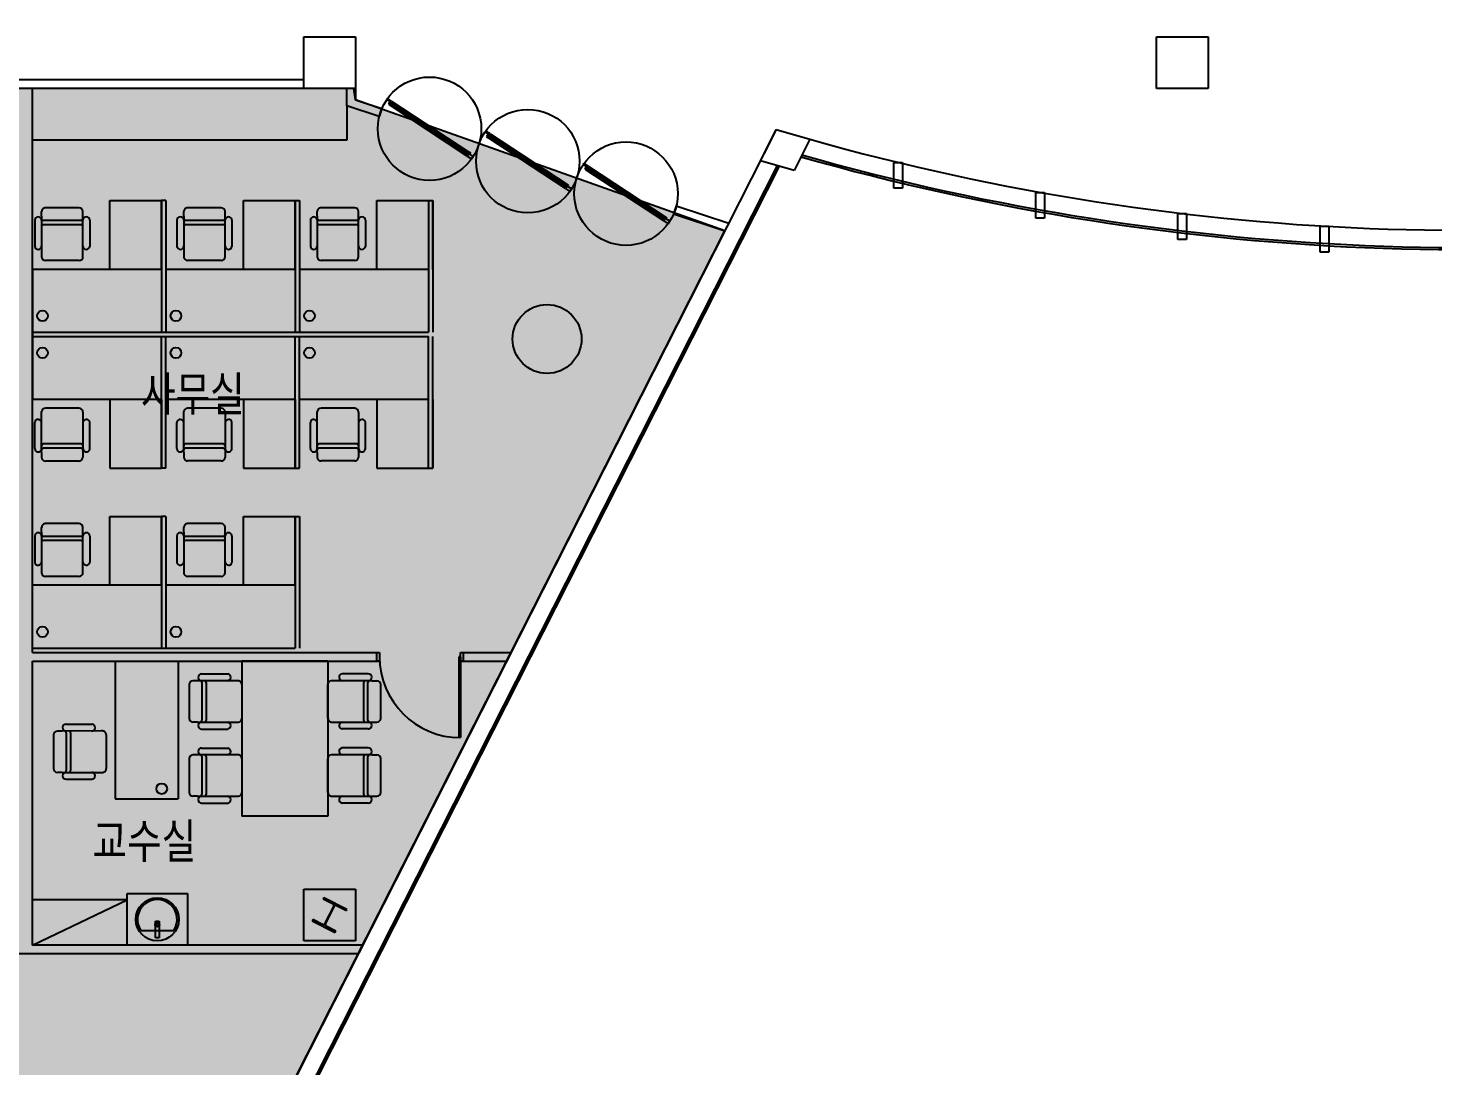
# Model space of a CAD drawing. Header units: millimetres. Extents: x 118559 to 211622, y 1329 to 63037.
# Drawn here: x 153530 to 169840, y 17342 to 29394 of the extents above; entities that cross this region are included whole.
import ezdxf

# ---------------------------------------------------------------- set-up
doc = ezdxf.new("R2010")
doc.units = ezdxf.units.MM
doc.header["$LTSCALE"] = 120
doc.layers.add('ARCH', color=9, linetype='Continuous')
doc.layers.add('공사제외', color=5, linetype='Continuous')
doc.styles.add('GHD', font='')
doc.styles.get('GHD').set_extended_font_data('Dotum')

msp = doc.modelspace()

# ---------------------------------------------------------------- hatches: boundary and pattern name
at = {"layer": '공사제외', "linetype": 'Continuous'}
msp.add_hatch(color=253, dxfattribs=at).paths.add_polyline_path([(161618.8, 27040), (157330.1, 28562.8), (157311.6, 28694.2), (149935.1, 28694.2), (149935.1, 29394.2), (146730.1, 29394.2), (146730.1, 15782.9), (154687.7, 13368.2)])

# ---------------------------------------------------------------- linework, layer by layer
at = {"layer": 'ARCH', "color": 9}
for p, q in [((156730.1, 29294.2, 0), (157330.1, 29294.2, 0)), ((156730.1, 28694.2, 0), (156730.1, 29294.2, 0)), ((157330.1, 29294.2, 0), (157330.1, 28694.2, 0)), ((166630.1, 29294.2, 0), (167230.1, 29294.2, 0)), ((166630.1, 28694.2, 0), (166630.1, 29294.2, 0)), ((167230.1, 29294.2, 0), (167230.1, 28694.2, 0)), ((156730.1, 28794.2, 0), (152730.1, 28794.2, 0)), ((156730.1, 28694.2, 0), (153580.1, 28694.2, 0)), ((153580.1, 22144.2, 0), (153580.1, 28694.2, 0)), ((157330.1, 28694.2, 0), (156730.1, 28694.2, 0)), ((157230.1, 28490.6, 0), (157230.1, 28694.2, 0)), ((157330.1, 28694.2, 0), (157330.1, 28562.8, 0)), ((157330.1, 28562.8, 0), (157636.7, 28461.5, 0)), ((157703.4, 28575.8, 0), (157695.2, 28563.2, 0)), ((157695.2, 28563.2, 0), (157732.8, 28538.5, 0)), ((157753.6, 28542.8, 0), (157703.4, 28575.8, 0)), ((157726.1, 28501.1, 0), (157753.6, 28542.8, 0)), ((157753.6, 28542.8, 0), (158656.3, 27950.1, 0)), ((167230.1, 28694.2, 0), (166630.1, 28694.2, 0)), ((157230.1, 28490.6, 0), (157230.1, 28094.2, 0)), ((157605.4, 28366.5, 0), (157230.1, 28490.6, 0)), ((157636.7, 28461.5, 0), (157605.4, 28366.5, 0)), ((157732.8, 28538.5, 0), (157713.6, 28509.3, 0)), ((157713.6, 28509.3, 0), (157726.1, 28501.1, 0)), ((158628.9, 27908.3, 0), (157726.1, 28501.1, 0)), ((158638.5, 27922.9, 0), (157735.7, 28515.7, 0)), ((158646.7, 27935.4, 0), (157744, 28528.2, 0)), ((162215.8, 28216.9, 0), (154687.7, 13368.2, 0)), ((162032.3, 27854.3, 0), (162215.8, 28216.9, 0)), ((162215.8, 28216.9, 0), (162606.6, 28103.2, 0)), ((157230.1, 28094.2, 0), (153580, 28094.2, 0)), ((158843.8, 28198.9, 0), (158835.5, 28186.3, 0)), ((158835.5, 28186.3, 0), (158873.2, 28161.6, 0)), ((158893.9, 28165.9, 0), (158843.8, 28198.9, 0)), ((158873.2, 28161.6, 0), (158853.9, 28132.4, 0)), ((158853.9, 28132.4, 0), (158866.5, 28124.1, 0)), ((158866.5, 28124.1, 0), (158893.9, 28165.9, 0)), ((159769.3, 27531.4, 0), (158866.5, 28124.1, 0)), ((159778.9, 27546, 0), (158876.1, 28138.8, 0)), ((159787.1, 27558.5, 0), (158884.3, 28151.3, 0)), ((158893.9, 28165.9, 0), (159796.7, 27573.2, 0)), ((162606.6, 28103.2, 0), (162422.7, 27740.5, 0)), ((158656.3, 27950.1, 0), (158628.9, 27908.3, 0)), ((158628.9, 27908.3, 0), (158679.1, 27875.3, 0)), ((158668.9, 27941.8, 0), (158656.3, 27950.1, 0)), ((158660.6, 27929.3, 0), (158668.9, 27941.8, 0)), ((158698.3, 27904.6, 0), (158660.6, 27929.3, 0)), ((158679.1, 27875.3, 0), (158698.3, 27904.6, 0)), ((158679.1, 27875.3, 0), (158698.3, 27904.6, 0)), ((162227.4, 27797.4, 0), (154790.2, 13128.1, 0)), ((162250.8, 27790.6, 0), (154802.5, 13099.3, 0)), ((159984.1, 27822, 0), (159975.9, 27809.4, 0)), ((159975.9, 27809.4, 0), (160013.5, 27784.7, 0)), ((160034.3, 27789, 0), (159984.1, 27822, 0)), ((160013.5, 27784.7, 0), (159994.3, 27755.5, 0)), ((159994.3, 27755.5, 0), (160006.9, 27747.2, 0)), ((160006.9, 27747.2, 0), (160034.3, 27789, 0)), ((160909.6, 27154.5, 0), (160006.9, 27747.2, 0)), ((160919.2, 27169.1, 0), (160016.5, 27761.9, 0)), ((160927.5, 27181.6, 0), (160024.7, 27774.4, 0)), ((160034.3, 27789, 0), (160937.1, 27196.3, 0)), ((162422.7, 27740.5, 0), (162032.3, 27854.3, 0)), ((163580.1, 27534.4, 0), (163580.1, 27834.4, 0)), ((163580.1, 27834.4, 0), (163680.1, 27834.4, 0)), ((163680.1, 27834.4, 0), (163680.1, 27534.4, 0)), ((159796.7, 27573.2, 0), (159769.3, 27531.4, 0)), ((159809.3, 27564.9, 0), (159796.7, 27573.2, 0)), ((159801, 27552.4, 0), (159809.3, 27564.9, 0)), ((159769.3, 27531.4, 0), (159819.4, 27498.4, 0)), ((159838.6, 27527.7, 0), (159801, 27552.4, 0)), ((159819.4, 27498.4, 0), (159838.6, 27527.7, 0)), ((159819.4, 27498.4, 0), (159838.6, 27527.7, 0)), ((163680.1, 27534.4, 0), (163580.1, 27534.4, 0)), ((165230.1, 27186.4, 0), (165230.1, 27486.4, 0)), ((165230.1, 27486.4, 0), (165330.1, 27486.4, 0)), ((165330.1, 27486.4, 0), (165330.1, 27186.4, 0)), ((153687.1, 27209.6, 0), (153687.2, 27263.1, 0)), ((154122, 27307.8, 0), (153732, 27307.8, 0)), ((154166.9, 27209.6, 0), (154166.9, 27263.1, 0)), ((154480, 26592.4, 0), (154480.1, 27392.4, 0)), ((154480.1, 27392.4, 0), (155080.1, 27392.4, 0)), ((155080, 26592.4, 0), (155080.1, 27392.4, 0)), ((155080.1, 27392.4, 0), (155080, 25862.4, 0)), ((155080, 27392.4, 0), (155080.1, 25862.4, 0)), ((155130, 27392.4, 0), (155080, 27392.4, 0)), ((155130, 27392.4, 0), (155130.1, 25862.4, 0)), ((155337.1, 27209.6, 0), (155337.2, 27263.1, 0)), ((155772.1, 27307.9, 0), (155382, 27307.9, 0)), ((155817, 27209.6, 0), (155816.9, 27263.1, 0)), ((156030.1, 26592.4, 0), (156030.1, 27392.5, 0)), ((156030.1, 27392.5, 0), (156630.1, 27392.4, 0)), ((156630.1, 26592.4, 0), (156630.1, 27392.4, 0)), ((156630.1, 27392.4, 0), (156630.1, 25862.4, 0)), ((156630.1, 27392.4, 0), (156680.1, 27392.4, 0)), ((156680.1, 27392.4, 0), (156680.1, 25862.4, 0)), ((156887.1, 27209.6, 0), (156887.2, 27263.1, 0)), ((157322.1, 27307.9, 0), (156932, 27307.9, 0)), ((157367, 27209.6, 0), (157366.9, 27263.1, 0)), ((157580.1, 26592.4, 0), (157580.1, 27392.4, 0)), ((157580.1, 27392.4, 0), (158180.1, 27392.4, 0)), ((158180.1, 27392.5, 0), (158180.1, 25862.5, 0)), ((158180.1, 27392.5, 0), (158230.1, 27392.5, 0)), ((158230.1, 27392.5, 0), (158230.1, 25862.5, 0)), ((158230.1, 26592.4, 0), (158230.1, 27392.4, 0)), ((161055.9, 27331.4, 0), (161024.5, 27236.5, 0)), ((161055.9, 27331.4, 0), (161664.5, 27130.2, 0)), ((166879.8, 26940.6, 0), (166879.8, 27240.6, 0)), ((166879.8, 27240.6, 0), (166979.8, 27240.6, 0)), ((166979.8, 27240.6, 0), (166979.8, 26940.6, 0)), ((153607.3, 27162.9, 0), (153607.3, 26859.7, 0)), ((153687.1, 27209.6, 0), (153687.1, 26733.9, 0)), ((154147.1, 27159.8, 0), (153707, 27159.8, 0)), ((154147.1, 27110, 0), (153707, 27110, 0)), ((154167.4, 26752.9, 0), (154166.9, 27223.2, 0)), ((154246.8, 27162.9, 0), (154246.8, 26859.7, 0)), ((155257.3, 27163, 0), (155257.3, 26859.7, 0)), ((155337.1, 27209.6, 0), (155337.1, 26733.9, 0)), ((155797.1, 27159.9, 0), (155357, 27159.9, 0)), ((155797.1, 27110.1, 0), (155357, 27110.1, 0)), ((155817.4, 26752.9, 0), (155817, 27223.3, 0)), ((155896.8, 27163, 0), (155896.8, 26859.7, 0)), ((156807.3, 27163, 0), (156807.3, 26859.7, 0)), ((156887.1, 27209.6, 0), (156887.1, 26733.9, 0)), ((157347.1, 27159.9, 0), (156907, 27159.9, 0)), ((157347.1, 27110.1, 0), (156907, 27110.1, 0)), ((157367.4, 26752.9, 0), (157366.9, 27223.3, 0)), ((157446.8, 27163, 0), (157446.8, 26859.7, 0)), ((160937.1, 27196.3, 0), (160909.6, 27154.5, 0)), ((160909.6, 27154.5, 0), (160959.8, 27121.5, 0)), ((160949.6, 27188, 0), (160937.1, 27196.3, 0)), ((160941.4, 27175.5, 0), (160949.6, 27188, 0)), ((160979, 27150.8, 0), (160941.4, 27175.5, 0)), ((160959.8, 27121.5, 0), (160979, 27150.8, 0)), ((160959.8, 27121.5, 0), (160979, 27150.8, 0)), ((161024.5, 27236.5, 0), (161618.8, 27040, 0)), ((165330.1, 27186.4, 0), (165230.1, 27186.4, 0)), ((168530, 26794, 0), (168530, 27094, 0)), ((168530, 27094, 0), (168630, 27094, 0)), ((168630, 27094, 0), (168630, 26794, 0)), ((166979.8, 26940.6, 0), (166879.8, 26940.6, 0)), ((154167.4, 26740.1, 0), (154167.4, 26752.9, 0)), ((155817.4, 26740.2, 0), (155817.4, 26752.9, 0)), ((157367.4, 26740.2, 0), (157367.4, 26752.9, 0)), ((168630, 26794, 0), (168530, 26794, 0)), ((155080, 26592.4, 0), (153580, 26592.4, 0)), ((153580, 26592.4, 0), (153580.1, 25082.4, 0)), ((154122.6, 26695.3, 0), (153732, 26695.3, 0)), ((156630.1, 26592.4, 0), (155130.1, 26592.4, 0)), ((155130.1, 26592.4, 0), (155130.1, 25862.4, 0)), ((155130.1, 26592.4, 0), (155130.1, 25862.4, 0)), ((155772.6, 26695.3, 0), (155382, 26695.3, 0)), ((158180.1, 26592.4, 0), (156680.1, 26592.4, 0)), ((156680.1, 26592.4, 0), (156680.1, 25862.4, 0)), ((157322.6, 26695.3, 0), (156932, 26695.3, 0)), ((158230.1, 26592.4, 0), (158230.1, 25862.4, 0)), ((153580, 25862.4, 0), (158180.1, 25862.4, 0)), ((153580, 25812.4, 0), (158180.1, 25812.4, 0)), ((155080.1, 24282.4, 0), (155080, 25812.4, 0)), ((155080, 24282.4, 0), (155080.1, 25812.4, 0)), ((155130, 24282.4, 0), (155130.1, 25812.4, 0)), ((155130.1, 25082.4, 0), (155130.1, 25812.4, 0)), ((155130.1, 25082.4, 0), (155130.1, 25812.4, 0)), ((156630.1, 24282.4, 0), (156630.1, 25812.4, 0)), ((156680.1, 25082.4, 0), (156680.1, 25812.4, 0)), ((156680.1, 24282.4, 0), (156680.1, 25812.4, 0)), ((158180.1, 24282.4, 0), (158180.1, 25812.4, 0)), ((158230.1, 25082.4, 0), (158230.1, 25812.4, 0)), ((158230.1, 24282.4, 0), (158230.1, 25812.4, 0)), ((155080.1, 25082.4, 0), (153580.1, 25082.4, 0)), ((154122.6, 24979.5, 0), (153732, 24979.5, 0)), ((154480.1, 25082.4, 0), (154480.1, 24282.4, 0)), ((155080.1, 25082.4, 0), (155080.1, 24282.4, 0)), ((156630.1, 25082.4, 0), (155130.1, 25082.4, 0)), ((155772.6, 24979.5, 0), (155382, 24979.5, 0)), ((156030.1, 25082.4, 0), (156030.1, 24282.4, 0)), ((156630.1, 25082.4, 0), (156630.1, 24282.4, 0)), ((158180.1, 25082.4, 0), (156680.1, 25082.4, 0)), ((157322.6, 24979.5, 0), (156932, 24979.5, 0)), ((157580.1, 25082.4, 0), (157580.1, 24282.4, 0)), ((158230.1, 25082.4, 0), (158230.1, 24282.4, 0)), ((153607.3, 24511.8, 0), (153607.3, 24815.1, 0)), ((153687.1, 24465.2, 0), (153687.1, 24940.9, 0)), ((154167.4, 24921.9, 0), (154166.9, 24451.6, 0)), ((154167.4, 24934.7, 0), (154167.4, 24921.9, 0)), ((154246.8, 24511.8, 0), (154246.8, 24815.1, 0)), ((155257.3, 24511.9, 0), (155257.3, 24815.2, 0)), ((155337.2, 24465.2, 0), (155337.1, 24940.9, 0)), ((155817.4, 24921.9, 0), (155817, 24451.6, 0)), ((155817.4, 24934.7, 0), (155817.4, 24921.9, 0)), ((155896.8, 24511.9, 0), (155896.8, 24815.2, 0)), ((156807.3, 24511.9, 0), (156807.3, 24815.2, 0)), ((156887.1, 24465.2, 0), (156887.1, 24940.9, 0)), ((157367.4, 24921.9, 0), (157367, 24451.6, 0)), ((157367.4, 24934.7, 0), (157367.4, 24921.9, 0)), ((157446.8, 24511.9, 0), (157446.8, 24815.2, 0)), ((153687.1, 24465.2, 0), (153687.2, 24411.7, 0)), ((154147.1, 24564.7, 0), (153707, 24564.7, 0)), ((154147.1, 24515, 0), (153707, 24515, 0)), ((154166.9, 24465.2, 0), (154166.9, 24411.7, 0)), ((155337.2, 24465.2, 0), (155337.2, 24411.7, 0)), ((155797.2, 24564.8, 0), (155357, 24564.8, 0)), ((155797.1, 24515, 0), (155357, 24515, 0)), ((155817, 24465.2, 0), (155816.9, 24411.7, 0)), ((156887.1, 24465.2, 0), (156887.2, 24411.7, 0)), ((157347.1, 24564.8, 0), (156907, 24564.8, 0)), ((157347.1, 24515, 0), (156907, 24515, 0)), ((157367, 24465.2, 0), (157366.9, 24411.8, 0)), ((154122, 24366.9, 0), (153732, 24366.9, 0)), ((155772.1, 24367, 0), (155382.1, 24367, 0)), ((157322.1, 24367, 0), (156932, 24367, 0)), ((154480.1, 24282.4, 0), (155080.1, 24282.4, 0)), ((155130, 24282.4, 0), (155080, 24282.4, 0)), ((156030.1, 24282.4, 0), (156630.1, 24282.4, 0)), ((156630.1, 24282.4, 0), (156680.1, 24282.4, 0)), ((157580.1, 24282.4, 0), (158180.1, 24282.4, 0)), ((158180.1, 24282.4, 0), (158230.1, 24282.4, 0)), ((154480, 22924.2, 0), (154480.1, 23724.2, 0)), ((154480.1, 23724.2, 0), (155080.1, 23724.2, 0)), ((155080, 22924.2, 0), (155080.1, 23724.2, 0)), ((155080.1, 23724.2, 0), (155080, 22194.2, 0)), ((155080, 23724.2, 0), (155080.1, 22194.2, 0)), ((155130, 23724.2, 0), (155080, 23724.2, 0)), ((155130, 23724.2, 0), (155130.1, 22194.2, 0)), ((156030.1, 22924.2, 0), (156030.1, 23724.2, 0)), ((156030.1, 23724.2, 0), (156630.1, 23724.2, 0)), ((156630.1, 22924.2, 0), (156630.1, 23724.2, 0)), ((156630.1, 23724.2, 0), (156630.1, 22194.2, 0)), ((156630.1, 23724.2, 0), (156680.1, 23724.2, 0)), ((156680.1, 23724.2, 0), (156680.1, 22194.2, 0)), ((153607.3, 23494.7, 0), (153607.3, 23191.4, 0)), ((153687.1, 23541.4, 0), (153687.2, 23594.9, 0)), ((153687.1, 23541.4, 0), (153687.1, 23065.7, 0)), ((154147.1, 23491.6, 0), (153707, 23491.6, 0)), ((154122, 23639.6, 0), (153732, 23639.6, 0)), ((154166.9, 23541.4, 0), (154166.9, 23594.9, 0)), ((154167.4, 23084.7, 0), (154166.9, 23555, 0)), ((154246.8, 23494.7, 0), (154246.8, 23191.4, 0)), ((155257.3, 23494.8, 0), (155257.3, 23191.5, 0)), ((155337.1, 23541.4, 0), (155337.2, 23594.9, 0)), ((155337.1, 23541.4, 0), (155337.1, 23065.7, 0)), ((155797.1, 23491.6, 0), (155357, 23491.6, 0)), ((155772.1, 23639.7, 0), (155382, 23639.7, 0)), ((155817, 23541.4, 0), (155816.9, 23594.9, 0)), ((155817.4, 23084.7, 0), (155817, 23555.1, 0)), ((155896.8, 23494.8, 0), (155896.8, 23191.5, 0)), ((154147.1, 23441.8, 0), (153707, 23441.8, 0)), ((155797.1, 23441.9, 0), (155357, 23441.9, 0)), ((154122.6, 23027.1, 0), (153732, 23027.1, 0)), ((154167.4, 23071.9, 0), (154167.4, 23084.7, 0)), ((155772.6, 23027.1, 0), (155382, 23027.1, 0)), ((155817.4, 23072, 0), (155817.4, 23084.7, 0)), ((155080.1, 22924.2, 0), (153580.1, 22924.2, 0)), ((156630.1, 22924.2, 0), (155130.1, 22924.2, 0)), ((153580, 22194.2, 0), (156630.1, 22194.2, 0)), ((153580.1, 22144.2, 0), (157610.1, 22144.2, 0)), ((153580.1, 22144.2, 0), (156630.1, 22144.2, 0)), ((153580.1, 22044.2, 0), (157610.1, 22044.2, 0)), ((153580.1, 18744.2, 0), (153580.1, 22044.2, 0)), ((154540.9, 22044.2, 0), (155270.9, 22044.2, 0)), ((154540.9, 22044.2, 0), (154540.9, 20444.2, 0)), ((155270.9, 22044.2, 0), (155270.9, 20444.2, 0)), ((157011.5, 22044.2, 0), (156011.5, 22044.2, 0)), ((156011.5, 22044.2, 0), (156011.5, 20244.2, 0)), ((157011.5, 22044.2, 0), (157011.5, 20244.2, 0)), ((157580.1, 22044.2, 0), (157580.1, 22144.2, 0)), ((157580.1, 22144.2, 0), (157610.1, 22144.2, 0)), ((157610.1, 22044.2, 0), (157580.1, 22044.2, 0)), ((157610.1, 22144.2, 0), (157610.1, 22044.2, 0)), ((158530.1, 22094.2, 0), (158530.1, 21154.4, 0)), ((158550.1, 22094.2, 0), (158530.1, 22094.2, 0)), ((158550.1, 22144.2, 0), (159136.9, 22144.2, 0)), ((158550.1, 22044.2, 0), (158550.1, 22144.2, 0)), ((158550.1, 22144.2, 0), (158580.1, 22144.2, 0)), ((158550.1, 22094.2, 0), (158550.1, 21154.2, 0)), ((158550.1, 22044.2, 0), (159086.2, 22044.2, 0)), ((158580.1, 22044.2, 0), (158550.1, 22044.2, 0)), ((158580.1, 22144.2, 0), (158580.1, 22044.2, 0)), ((155543.9, 21894.2, 0), (155847.2, 21894.2, 0)), ((157479.2, 21894.8, 0), (157175.9, 21894.8, 0)), ((155399, 21769.5, 0), (155399, 21379.4, 0)), ((155497.2, 21814.4, 0), (155443.7, 21814.3, 0)), ((155953.9, 21814.8, 0), (155483.6, 21814.4, 0)), ((155547, 21794.5, 0), (155547, 21354.4, 0)), ((155596.8, 21794.5, 0), (155596.8, 21354.4, 0)), ((155966.7, 21814.8, 0), (155953.9, 21814.8, 0)), ((156011.5, 21770, 0), (156011.5, 21379.4, 0)), ((157011.5, 21379.4, 0), (157011.5, 21770, 0)), ((157525.9, 21814.9, 0), (157050.1, 21814.9, 0)), ((157426.3, 21354.9, 0), (157426.3, 21795.1, 0)), ((157476.1, 21355, 0), (157476.1, 21795.1, 0)), ((157525.9, 21814.9, 0), (157579.3, 21814.9, 0)), ((157624.1, 21380, 0), (157624.1, 21770, 0)), ((153923.7, 21231.1, 0), (153870.2, 21231, 0)), ((154380.4, 21231.5, 0), (153910.1, 21231.1, 0)), ((153970.4, 21310.9, 0), (154273.7, 21310.9, 0)), ((153973.5, 21211.2, 0), (153973.5, 20771.1, 0)), ((154023.3, 21211.3, 0), (154023.3, 20771.1, 0)), ((154393.2, 21231.5, 0), (154380.4, 21231.5, 0)), ((155497.2, 21334.5, 0), (155443.7, 21334.6, 0)), ((155497.2, 21334.5, 0), (155972.9, 21334.5, 0)), ((155543.9, 21254.7, 0), (155847.2, 21254.7, 0)), ((157056.4, 21334.7, 0), (157069.1, 21334.7, 0)), ((157069.1, 21334.7, 0), (157539.5, 21335.1, 0)), ((157479.2, 21255.3, 0), (157175.9, 21255.3, 0)), ((157525.9, 21335.1, 0), (157579.3, 21335.2, 0)), ((153825.5, 21186.2, 0), (153825.5, 20796.2, 0)), ((154438, 21186.8, 0), (154438, 20796.2, 0)), ((158550.1, 21154.2, 0), (158530.1, 21154.2, 0)), ((155399, 20909, 0), (155399, 20519, 0)), ((155497.2, 20953.9, 0), (155443.7, 20953.8, 0)), ((155953.9, 20954.3, 0), (155483.6, 20953.9, 0)), ((155543.9, 21033.7, 0), (155847.2, 21033.7, 0)), ((155547, 20934, 0), (155547, 20493.9, 0)), ((155596.8, 20934.1, 0), (155596.8, 20493.9, 0)), ((155966.7, 20954.3, 0), (155953.9, 20954.3, 0)), ((156011.5, 20909.5, 0), (156011.5, 20519, 0)), ((157011.5, 20519, 0), (157011.5, 20909.5, 0)), ((157525.9, 20954.4, 0), (157050.1, 20954.4, 0)), ((157479.2, 21034.3, 0), (157175.9, 21034.3, 0)), ((157426.3, 20494.4, 0), (157426.3, 20934.6, 0)), ((157476.1, 20494.5, 0), (157476.1, 20934.6, 0)), ((157525.9, 20954.4, 0), (157579.3, 20954.4, 0)), ((157624.1, 20519.5, 0), (157624.1, 20909.5, 0)), ((153923.7, 20751.3, 0), (153870.2, 20751.4, 0)), ((153923.7, 20751.3, 0), (154399.4, 20751.3, 0)), ((153970.4, 20671.4, 0), (154273.7, 20671.4, 0)), ((154540.9, 20444.2, 0), (155270.9, 20444.2, 0)), ((155497.2, 20474.1, 0), (155443.7, 20474.1, 0)), ((155497.2, 20474.1, 0), (155972.9, 20474.1, 0)), ((155543.9, 20394.2, 0), (155847.2, 20394.2, 0)), ((157056.4, 20474.2, 0), (157069.1, 20474.2, 0)), ((157069.1, 20474.2, 0), (157539.5, 20474.6, 0)), ((157479.2, 20394.8, 0), (157175.9, 20394.8, 0)), ((157525.9, 20474.6, 0), (157579.3, 20474.7, 0)), ((157011.5, 20244.2, 0), (156011.5, 20244.2, 0)), ((153580, 18744.2, 0), (153580, 19269.2, 0)), ((154680, 19269.2, 0), (153580, 19269.2, 0)), ((153580, 18744.2, 0), (154680, 19269.2, 0)), ((154680, 18744.2, 0), (154680, 19344.2, 0)), ((154680, 19344.2, 0), (155380, 19344.1, 0)), ((154680, 18744.3, 0), (154680, 19269.3, 0)), ((155380, 19344.1, 0), (155380, 18744.1, 0)), ((156730.1, 19394.2, 0), (157330.1, 19394.2, 0)), ((156730.1, 18794.2, 0), (156730.1, 19394.2, 0)), ((156964.1, 19295.8, 0), (156957.3, 19282.5, 0)), ((156964.1, 19295.8, 0), (156957.3, 19282.5, 0)), ((156964.1, 19295.8, 0), (156957.3, 19282.5, 0)), ((156964.1, 19295.8, 0), (156957.3, 19282.5, 0)), ((156964.1, 19295.8, 0), (156957.3, 19282.5, 0)), ((156964.1, 19295.8, 0), (156957.3, 19282.5, 0)), ((156957.3, 19282.5, 0), (157070.6, 19225, 0)), ((156957.3, 19282.5, 0), (157070.6, 19225, 0)), ((156957.3, 19282.5, 0), (157070.6, 19225, 0)), ((156957.3, 19282.5, 0), (157070.6, 19225, 0)), ((156957.3, 19282.5, 0), (157070.6, 19225, 0)), ((156957.3, 19282.5, 0), (157070.6, 19225, 0)), ((157231.7, 19160.2, 0), (156964.1, 19295.8, 0)), ((157231.7, 19160.2, 0), (156964.1, 19295.8, 0)), ((157231.7, 19160.2, 0), (156964.1, 19295.8, 0)), ((157231.7, 19160.2, 0), (156964.1, 19295.8, 0)), ((157231.7, 19160.2, 0), (156964.1, 19295.8, 0)), ((157231.7, 19160.2, 0), (156964.1, 19295.8, 0)), ((157330.1, 19394.2, 0), (157330.1, 18794.2, 0)), ((157078.5, 19200.8, 0), (156972.7, 18992.1, 0)), ((157078.5, 19200.8, 0), (156972.7, 18992.1, 0)), ((157078.5, 19200.8, 0), (156972.7, 18992.1, 0)), ((157078.5, 19200.8, 0), (156972.7, 18992.1, 0)), ((157078.5, 19200.8, 0), (156972.7, 18992.1, 0)), ((157078.5, 19200.8, 0), (156972.7, 18992.1, 0)), ((156981.6, 18987.6, 0), (157087.4, 19196.3, 0)), ((156981.6, 18987.6, 0), (157087.4, 19196.3, 0)), ((156981.6, 18987.6, 0), (157087.4, 19196.3, 0)), ((156981.6, 18987.6, 0), (157087.4, 19196.3, 0)), ((156981.6, 18987.6, 0), (157087.4, 19196.3, 0)), ((156981.6, 18987.6, 0), (157087.4, 19196.3, 0)), ((157111.6, 19204.2, 0), (157224.9, 19146.8, 0)), ((157111.6, 19204.2, 0), (157224.9, 19146.8, 0)), ((157111.6, 19204.2, 0), (157224.9, 19146.8, 0)), ((157111.6, 19204.2, 0), (157224.9, 19146.8, 0)), ((157111.6, 19204.2, 0), (157224.9, 19146.8, 0)), ((157111.6, 19204.2, 0), (157224.9, 19146.8, 0)), ((157224.9, 19146.8, 0), (157231.7, 19160.2, 0)), ((157224.9, 19146.8, 0), (157231.7, 19160.2, 0)), ((157224.9, 19146.8, 0), (157231.7, 19160.2, 0)), ((157224.9, 19146.8, 0), (157231.7, 19160.2, 0)), ((157224.9, 19146.8, 0), (157231.7, 19160.2, 0)), ((157224.9, 19146.8, 0), (157231.7, 19160.2, 0)), ((155007.5, 19023.1, 0), (155052.5, 19023.1, 0)), ((155007.5, 18829.1, 0), (155007.5, 19023.1, 0)), ((155052.5, 19023.1, 0), (155052.5, 18829.1, 0)), ((156835.2, 19041.6, 0), (156828.4, 19028.3, 0)), ((156835.2, 19041.6, 0), (156828.4, 19028.3, 0)), ((156835.2, 19041.6, 0), (156828.4, 19028.3, 0)), ((156835.2, 19041.6, 0), (156828.4, 19028.3, 0)), ((156835.2, 19041.6, 0), (156828.4, 19028.3, 0)), ((156835.2, 19041.6, 0), (156828.4, 19028.3, 0)), ((156828.4, 19028.3, 0), (157096, 18892.6, 0)), ((156828.4, 19028.3, 0), (157096, 18892.6, 0)), ((156828.4, 19028.3, 0), (157096, 18892.6, 0)), ((156828.4, 19028.3, 0), (157096, 18892.6, 0)), ((156828.4, 19028.3, 0), (157096, 18892.6, 0)), ((156828.4, 19028.3, 0), (157096, 18892.6, 0)), ((156948.5, 18984.2, 0), (156835.2, 19041.6, 0)), ((156948.5, 18984.2, 0), (156835.2, 19041.6, 0)), ((156948.5, 18984.2, 0), (156835.2, 19041.6, 0)), ((156948.5, 18984.2, 0), (156835.2, 19041.6, 0)), ((156948.5, 18984.2, 0), (156835.2, 19041.6, 0)), ((156948.5, 18984.2, 0), (156835.2, 19041.6, 0)), ((157102.8, 18906, 0), (156989.5, 18963.4, 0)), ((157102.8, 18906, 0), (156989.5, 18963.4, 0)), ((157102.8, 18906, 0), (156989.5, 18963.4, 0)), ((157102.8, 18906, 0), (156989.5, 18963.4, 0)), ((157102.8, 18906, 0), (156989.5, 18963.4, 0)), ((157102.8, 18906, 0), (156989.5, 18963.4, 0)), ((154839.6, 18915.2, 0), (155220.5, 18915.2, 0)), ((155052.5, 18829.1, 0), (155007.5, 18829.1, 0)), ((157330.1, 18794.2, 0), (156730.1, 18794.2, 0)), ((157096, 18892.6, 0), (157102.8, 18906, 0)), ((157096, 18892.6, 0), (157102.8, 18906, 0)), ((157096, 18892.6, 0), (157102.8, 18906, 0)), ((157096, 18892.6, 0), (157102.8, 18906, 0)), ((157096, 18892.6, 0), (157102.8, 18906, 0)), ((157096, 18892.6, 0), (157102.8, 18906, 0)), ((157362.5, 18644.2, 0), (152931.1, 18644.2, 0)), ((157362.5, 18644.2, 0), (152931.1, 18644.2, 0)), ((154680, 18744.3, 0), (153580, 18744.2, 0)), ((157413.2, 18744.2, 0), (153580.1, 18744.2, 0)), ((157413.2, 18744.2, 0), (153580.1, 18744.2, 0)), ((155380, 18744.1, 0), (154680, 18744.2, 0))]:
    msp.add_line(p, q, dxfattribs=at)
for centre, radius in [((158191.2, 28225.6, 0), 600.5), ((159331.6, 27848.7, 0), 600.5), ((160472, 27471.7, 0), 600.5), ((153696.8, 26051.9, 0), 61.9), ((155246.9, 26052, 0), 61.9), ((156796.9, 26052, 0), 61.9), ((159555.4, 25783.2, 0), 400), ((153696.8, 25622.8, 0), 61.9), ((155246.9, 25622.9, 0), 61.9), ((156796.9, 25622.9, 0), 61.9), ((153696.8, 22383.7, 0), 61.9), ((155246.9, 22383.8, 0), 61.9), ((155081.4, 20561, 0), 61.9), ((155030, 19044.1, 0), 250), ((155030, 18984.1, 0), 25), ((155030, 18984.1, 0), 15)]:
    msp.add_circle(centre, radius, dxfattribs=at)
for centre, radius, start, end in [((170230.2, 55044.1, 0), 27998.7, 254.19973, 282.05973), ((170230.2, 55044.1, 0), 28222.7, 254.11066, 281.9626), ((170230.2, 55044.1, 0), 28198.7, 254.12013, 281.97293), ((153732, 27263, 0), 44.8, 89.9486, 179.9486), ((154122.1, 27263, 0), 44.8, 0.05127, 90.05127), ((155382, 27263.1, 0), 44.8, 89.9486, 179.9486), ((155772.1, 27263.1, 0), 44.8, 0.05127, 90.05127), ((156932, 27263.1, 0), 44.8, 89.9486, 179.9486), ((157322.1, 27263.1, 0), 44.8, 0.05127, 90.05127), ((153647.2, 27162.9, 0), 39.9, 359.9486, 179.9486), ((153707, 27129.9, 0), 19.9, 179.9486, 269.9486), ((153707, 27179.7, 0), 19.9, 179.9486, 269.9486), ((154147.1, 27179.7, 0), 19.9, 270.05127, 0.05127), ((154147.1, 27129.9, 0), 19.9, 270.05127, 0.05127), ((154206.9, 27162.9, 0), 39.9, 0.05127, 180.05127), ((155297.2, 27162.9, 0), 39.9, 359.9486, 179.9486), ((155357, 27179.8, 0), 19.9, 179.9486, 269.9486), ((155357, 27130, 0), 19.9, 179.9486, 269.9486), ((155797.1, 27179.8, 0), 19.9, 270.05127, 0.05127), ((155797.1, 27130, 0), 19.9, 270.05127, 0.05127), ((155856.9, 27162.9, 0), 39.9, 0.05127, 180.05127), ((156847.2, 27162.9, 0), 39.9, 359.9486, 179.9486), ((156907, 27179.8, 0), 19.9, 179.9486, 269.9486), ((156907, 27130, 0), 19.9, 179.9486, 269.9486), ((157347.1, 27179.8, 0), 19.9, 270.05127, 0.05127), ((157347.1, 27130, 0), 19.9, 270.05127, 0.05127), ((157406.9, 27162.9, 0), 39.9, 0.05127, 180.05127), ((153646.9, 26864.3, 0), 39.9, 186.6393, 359.9486), ((154207.1, 26864.3, 0), 39.9, 180.05127, 353.36057), ((155296.9, 26864.3, 0), 39.9, 186.6393, 359.9486), ((155857.2, 26864.3, 0), 39.9, 180.05127, 353.36057), ((156846.9, 26864.3, 0), 39.9, 186.6393, 359.9486), ((157407.2, 26864.3, 0), 39.9, 180.05127, 353.36057), ((153731.5, 26740.1, 0), 44.8, 187.94088, 269.9486), ((154122.6, 26740.1, 0), 44.8, 270.05127, 0.05127), ((155381.5, 26740.1, 0), 44.8, 187.94088, 269.9486), ((155772.6, 26740.1, 0), 44.8, 270.05127, 0.05127), ((156931.5, 26740.1, 0), 44.8, 187.94088, 269.9486), ((157322.6, 26740.1, 0), 44.8, 270.05127, 0.05127), ((153731.5, 24934.7, 0), 44.8, 90.05179, 172.0595), ((154122.6, 24934.7, 0), 44.8, 359.94911, 89.94911), ((155381.5, 24934.7, 0), 44.8, 90.05179, 172.0595), ((155772.6, 24934.7, 0), 44.8, 359.94911, 89.94911), ((156931.5, 24934.8, 0), 44.8, 90.05179, 172.0595), ((157322.6, 24934.8, 0), 44.8, 359.94911, 89.94911), ((153646.9, 24810.5, 0), 39.9, 0.05179, 173.36109), ((154207.2, 24810.5, 0), 39.9, 6.63981, 179.94911), ((155296.9, 24810.5, 0), 39.9, 0.05179, 173.36109), ((155857.2, 24810.5, 0), 39.9, 6.63981, 179.94911), ((156846.9, 24810.6, 0), 39.9, 0.05179, 173.36109), ((157407.2, 24810.6, 0), 39.9, 6.63981, 179.94911), ((153647.2, 24511.9, 0), 39.9, 180.05179, 0.05179), ((153707, 24544.8, 0), 19.9, 90.05179, 180.05179), ((153707, 24495.1, 0), 19.9, 90.05179, 180.05179), ((154147.1, 24544.8, 0), 19.9, 359.94911, 89.94911), ((154147.1, 24495.1, 0), 19.9, 359.94911, 89.94911), ((154206.9, 24511.9, 0), 39.9, 179.94911, 359.94911), ((155297.2, 24511.9, 0), 39.9, 180.05179, 0.05179), ((155357, 24544.9, 0), 19.9, 90.05179, 180.05179), ((155357, 24495.1, 0), 19.9, 90.05179, 180.05179), ((155797.1, 24495.1, 0), 19.9, 359.94911, 89.94911), ((155797.1, 24544.9, 0), 19.9, 359.94911, 89.94911), ((155856.9, 24511.9, 0), 39.9, 179.94911, 359.94911), ((156847.2, 24511.9, 0), 39.9, 180.05179, 0.05179), ((156907, 24544.9, 0), 19.9, 90.05179, 180.05179), ((156907, 24495.1, 0), 19.9, 90.05179, 180.05179), ((157347.1, 24544.9, 0), 19.9, 359.94911, 89.94911), ((157347.1, 24495.1, 0), 19.9, 359.94911, 89.94911), ((157406.9, 24511.9, 0), 39.9, 179.94911, 359.94911), ((153732, 24411.7, 0), 44.8, 180.05179, 270.05179), ((154122.1, 24411.7, 0), 44.8, 269.94911, 359.94911), ((155382, 24411.8, 0), 44.8, 180.05179, 270.05179), ((155772.1, 24411.8, 0), 44.8, 269.94911, 359.94911), ((156932, 24411.8, 0), 44.8, 180.05179, 270.05179), ((157322.1, 24411.8, 0), 44.8, 269.94911, 359.94911), ((153647.2, 23494.7, 0), 39.9, 359.9486, 179.9486), ((153707, 23511.5, 0), 19.9, 179.9486, 269.9486), ((153732, 23594.8, 0), 44.8, 89.9486, 179.9486), ((154122.1, 23594.8, 0), 44.8, 0.05127, 90.05127), ((154147.1, 23511.5, 0), 19.9, 270.05127, 0.05127), ((154206.9, 23494.7, 0), 39.9, 0.05127, 180.05127), ((155297.2, 23494.7, 0), 39.9, 359.9486, 179.9486), ((155357, 23511.6, 0), 19.9, 179.9486, 269.9486), ((155382, 23594.9, 0), 44.8, 89.9486, 179.9486), ((155772.1, 23594.9, 0), 44.8, 0.05127, 90.05127), ((155797.1, 23511.6, 0), 19.9, 270.05127, 0.05127), ((155856.9, 23494.7, 0), 39.9, 0.05127, 180.05127), ((153707, 23461.7, 0), 19.9, 179.9486, 269.9486), ((154147.1, 23461.7, 0), 19.9, 270.05127, 0.05127), ((155357, 23461.8, 0), 19.9, 179.9486, 269.9486), ((155797.1, 23461.8, 0), 19.9, 270.05127, 0.05127), ((153646.9, 23196.1, 0), 39.9, 186.6393, 359.9486), ((154207.1, 23196.1, 0), 39.9, 180.05127, 353.36057), ((155296.9, 23196.1, 0), 39.9, 186.6393, 359.9486), ((155857.2, 23196.1, 0), 39.9, 180.05127, 353.36057), ((153731.5, 23071.9, 0), 44.8, 187.94088, 269.9486), ((154122.6, 23071.9, 0), 44.8, 270.05127, 0.05127), ((155381.5, 23071.9, 0), 44.8, 187.94088, 269.9486), ((155772.6, 23071.9, 0), 44.8, 270.05127, 0.05127), ((158550.1, 22094.2, 0), 940, 180, 270), ((155543.9, 21854.3, 0), 39.9, 90.05146, 270.05146), ((155842.5, 21854.6, 0), 39.9, 270.05146, 83.36076), ((157180.5, 21855.2, 0), 39.9, 96.63948, 269.94878), ((157479.2, 21854.9, 0), 39.9, 269.94878, 89.94878), ((155443.8, 21769.5, 0), 44.8, 90.05146, 180.05146), ((155527.1, 21794.5, 0), 19.9, 0.05146, 90.05146), ((155576.9, 21794.5, 0), 19.9, 0.05146, 90.05146), ((155966.7, 21770, 0), 44.8, 0.05146, 90.05146), ((157056.3, 21770.6, 0), 44.8, 97.94107, 179.94878), ((157446.2, 21795.1, 0), 19.9, 89.94878, 179.94878), ((157496, 21795.1, 0), 19.9, 89.94878, 179.94878), ((157579.3, 21770.1, 0), 44.8, 359.94878, 89.94878), ((155443.8, 21379.4, 0), 44.8, 179.94878, 269.94878), ((155966.7, 21378.9, 0), 44.8, 277.94107, 359.94878), ((157056.3, 21379.5, 0), 44.8, 180.05146, 270.05146), ((157579.3, 21380, 0), 44.8, 270.05146, 0.05146), ((153870.3, 21186.2, 0), 44.8, 90.05146, 180.05146), ((153970.4, 21271, 0), 39.9, 90.05146, 270.05146), ((153953.6, 21211.2, 0), 19.9, 0.05146, 90.05146), ((154003.4, 21211.3, 0), 19.9, 0.05146, 90.05146), ((154269, 21271.3, 0), 39.9, 270.05146, 83.36076), ((154393.2, 21186.7, 0), 44.8, 0.05146, 90.05146), ((155543.9, 21294.6, 0), 39.9, 89.94878, 269.94878), ((155527.1, 21354.4, 0), 19.9, 269.94878, 359.94878), ((155576.9, 21354.4, 0), 19.9, 269.94878, 359.94878), ((155842.5, 21294.3, 0), 39.9, 276.63948, 89.94878), ((157180.5, 21294.9, 0), 39.9, 90.05146, 263.36076), ((157446.2, 21355, 0), 19.9, 180.05146, 270.05146), ((157496, 21355, 0), 19.9, 180.05146, 270.05146), ((157479.2, 21295.2, 0), 39.9, 270.05146, 90.05146), ((155443.8, 20909, 0), 44.8, 90.05146, 180.05146), ((155543.9, 20993.8, 0), 39.9, 90.05146, 270.05146), ((155527.1, 20934, 0), 19.9, 0.05146, 90.05146), ((155576.9, 20934, 0), 19.9, 0.05146, 90.05146), ((155842.5, 20994.1, 0), 39.9, 270.05146, 83.36076), ((155966.7, 20909.5, 0), 44.8, 0.05146, 90.05146), ((157056.3, 20910.1, 0), 44.8, 97.94107, 179.94878), ((157180.5, 20994.7, 0), 39.9, 96.63948, 269.94878), ((157446.2, 20934.6, 0), 19.9, 89.94878, 179.94878), ((157496, 20934.6, 0), 19.9, 89.94878, 179.94878), ((157479.2, 20994.4, 0), 39.9, 269.94878, 89.94878), ((157579.3, 20909.6, 0), 44.8, 359.94878, 89.94878), ((153870.3, 20796.1, 0), 44.8, 179.94878, 269.94878), ((153970.4, 20711.3, 0), 39.9, 89.94878, 269.94878), ((153953.6, 20771.2, 0), 19.9, 269.94878, 359.94878), ((154003.4, 20771.1, 0), 19.9, 269.94878, 359.94878), ((154269, 20711.1, 0), 39.9, 276.63948, 89.94878), ((154393.2, 20795.7, 0), 44.8, 277.94107, 359.94878), ((155443.8, 20518.9, 0), 44.8, 179.94878, 269.94878), ((155543.9, 20434.1, 0), 39.9, 89.94878, 269.94878), ((155527.1, 20493.9, 0), 19.9, 269.94878, 359.94878), ((155576.9, 20493.9, 0), 19.9, 269.94878, 359.94878), ((155842.5, 20433.8, 0), 39.9, 276.63948, 89.94878), ((155966.7, 20518.4, 0), 44.8, 277.94107, 359.94878), ((157056.3, 20519, 0), 44.8, 180.05146, 270.05146), ((157180.5, 20434.4, 0), 39.9, 90.05146, 263.36076), ((157446.2, 20494.5, 0), 19.9, 180.05146, 270.05146), ((157496, 20494.5, 0), 19.9, 180.05146, 270.05146), ((157479.2, 20434.7, 0), 39.9, 270.05146, 90.05146), ((157579.3, 20519.5, 0), 44.8, 270.05146, 0.05146), ((155030, 19044.1, 0), 230, 325.91962, 214.08036), ((157062.4, 19209, 0), 18, 333.11572, 63.11572), ((157062.4, 19209, 0), 18, 333.11572, 63.11572), ((157062.4, 19209, 0), 18, 333.11572, 63.11572), ((157062.4, 19209, 0), 18, 333.11572, 63.11572), ((157062.4, 19209, 0), 18, 333.11572, 63.11572), ((157062.4, 19209, 0), 18, 333.11572, 63.11572), ((157103.5, 19188.2, 0), 18, 63.11572, 153.11572), ((157103.5, 19188.2, 0), 18, 63.11572, 153.11572), ((157103.5, 19188.2, 0), 18, 63.11572, 153.11572), ((157103.5, 19188.2, 0), 18, 63.11572, 153.11572), ((157103.5, 19188.2, 0), 18, 63.11572, 153.11572), ((157103.5, 19188.2, 0), 18, 63.11572, 153.11572), ((156956.6, 19000.3, 0), 18, 243.11572, 333.11572), ((156956.6, 19000.3, 0), 18, 243.11572, 333.11572), ((156956.6, 19000.3, 0), 18, 243.11572, 333.11572), ((156956.6, 19000.3, 0), 18, 243.11572, 333.11572), ((156956.6, 19000.3, 0), 18, 243.11572, 333.11572), ((156956.6, 19000.3, 0), 18, 243.11572, 333.11572), ((156997.7, 18979.5, 0), 18, 153.11572, 243.11572), ((156997.7, 18979.5, 0), 18, 153.11572, 243.11572), ((156997.7, 18979.5, 0), 18, 153.11572, 243.11572), ((156997.7, 18979.5, 0), 18, 153.11572, 243.11572), ((156997.7, 18979.5, 0), 18, 153.11572, 243.11572), ((156997.7, 18979.5, 0), 18, 153.11572, 243.11572)]:
    msp.add_arc(centre, radius, start, end, dxfattribs=at)
at = {"layer": '공사제외', "linetype": 'Continuous', "elevation": 0}
msp.add_lwpolyline([(146730.1, 15782.9), (154687.7, 13368.2), (161618.8, 27040), (157330.1, 28562.8), (157311.6, 28694.2), (149935.1, 28694.2), (149935.1, 29394.2), (146730.1, 29394.2), (146730.1, 15782.9)], dxfattribs=at)

# ---------------------------------------------------------------- texts
at = {"layer": 'ARCH', "color": 9, "style": 'GHD', "width": 0.8}
for s, p in [('사무실', (154840.6, 24946.2, 0)), ('교수실', (154278.2, 19752.9, 0))]:
    msp.add_text(s, height=400, dxfattribs=at).set_placement(p)

doc.saveas('drawing.dxf')
